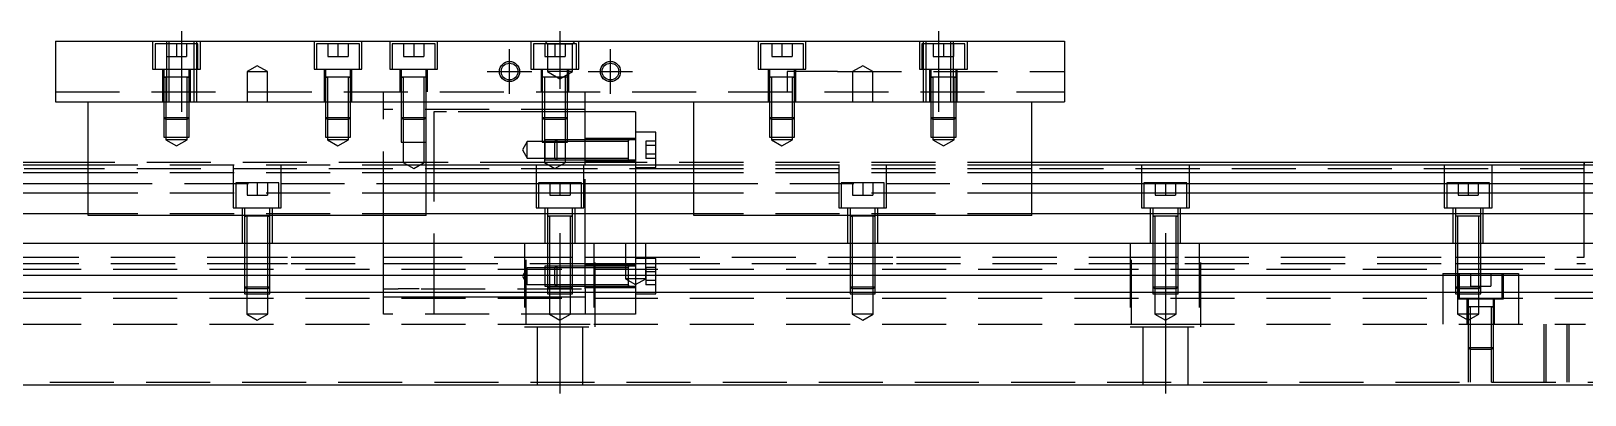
# Model space of a CAD drawing. Extents: x -20 to 741, y -278 to 102.
# Drawn here: x 155.2 to 463.1, y -234.8 to -162.8 of the extents above; entities that cross this region are included whole.
import ezdxf

# ---------------------------------------------------------------- set-up
doc = ezdxf.new("R2010")
doc.units = 0
doc.linetypes.add('CENTER', pattern=[50.8, 31.75, -6.35, 6.35, -6.35])
doc.linetypes.add('DASHED', pattern=[19.05, 12.7, -6.35])
doc.layers.get('0').update_dxf_attribs({"linetype": 'CONTINUOUS'})
doc.layers.add('CENTER', color=1, linetype='CENTER')

msp = doc.modelspace()

# ---------------------------------------------------------------- linework, layer by layer
at = {"color": 7, "linetype": 'CONTINUOUS'}
for p, q in [((160, -164.77), (160, -176.77)), ((160, -164.77), (360, -164.77)), ((360, -164.77), (360, -176.77)), ((160, -176.77), (360, -176.77)), ((166.5, -199.27), (166.5, -176.77)), ((233.5, -199.27), (233.5, -176.77)), ((265, -189.27), (265, -176.77)), ((286.5, -199.27), (286.5, -176.77)), ((353.5, -199.27), (353.5, -176.77)), ((275, -178.77), (265, -178.77)), ((275, -178.77), (275, -189.27)), ((279, -182.77), (275, -182.77)), ((279, -189.27), (279, -182.77)), ((166.5, -189.27), (0, -189.27)), ((166.5, -190.809608), (0, -190.809608)), ((166.5, -188.77), (28, -188.77)), ((286.5, -189.27), (233.5, -189.27)), ((286.5, -190.809608), (233.5, -190.809608)), ((463, -188.77), (353.5, -188.77)), ((520, -189.27), (353.5, -189.27)), ((520, -190.809608), (353.5, -190.809608)), ((463, -188.77), (462.995, -188.77)), ((463, -188.769994), (463, -189.27)), ((463, -188.770502), (463, -188.77)), ((472, -188.77), (463, -188.77)), ((463.005, -188.77), (463, -188.77)), ((463, -189.267168), (463, -188.770502)), ((0, -192.930392), (166.5, -192.930392)), ((233.5, -192.930392), (286.5, -192.930392)), ((353.5, -192.930392), (520, -192.930392)), ((166.5, -194.840532), (0, -194.840532)), ((286.5, -194.840532), (233.5, -194.840532)), ((520, -194.840532), (353.5, -194.840532)), ((166.5, -198.951934), (0, -198.951934)), ((233.5, -199.27), (166.5, -199.27)), ((286.5, -198.951934), (233.5, -198.951934)), ((353.5, -199.27), (286.5, -199.27)), ((520, -198.951934), (353.5, -198.951934)), ((0, -204.77), (520, -204.77)), ((273.6, -209.62), (273.6, -209.269994)), ((0, -211.07), (520, -211.07)), ((0, -214.47), (520, -214.47)), ((273.6, -213.270006), (273.6, -212.92)), ((0, -232.77), (520, -232.77))]:
    msp.add_line(p, q, dxfattribs=at)
at = {"color": 3, "linetype": 'DASHED'}
for p, q in [((179.25, -164.77), (179.25, -170.27)), ((188.25, -165.27), (179.75, -165.27)), ((179.75, -165.27), (179.75, -170.27)), ((182, -165.27), (182, -167.77)), ((182.000006, -164.77), (182.000006, -176.77)), ((182.5, -164.77), (182.5, -176.77)), ((184, -165.27), (184, -167.77)), ((186, -165.27), (186, -167.77)), ((187.5, -176.77), (187.5, -164.77)), ((187.999994, -176.77), (187.999994, -164.77)), ((188.25, -170.27), (188.25, -165.27)), ((188.75, -170.27), (188.75, -164.77)), ((211.25, -164.77), (211.25, -170.27)), ((220.25, -165.27), (211.75, -165.27)), ((211.75, -165.27), (211.75, -170.27)), ((214, -165.27), (214, -167.77)), ((216, -165.27), (216, -167.77)), ((218, -165.27), (218, -167.77)), ((220.25, -170.27), (220.25, -165.27)), ((220.75, -170.27), (220.75, -164.77)), ((226.25, -164.77), (226.25, -170.27)), ((235.25, -165.27), (226.75, -165.27)), ((226.75, -165.27), (226.75, -170.27)), ((229, -165.27), (229, -167.77)), ((231, -165.27), (231, -167.77)), ((233, -165.27), (233, -167.77)), ((235.25, -170.27), (235.25, -165.27)), ((235.75, -170.27), (235.75, -164.77)), ((254.25, -164.77), (254.25, -170.27)), ((263.25, -165.27), (254.75, -165.27)), ((254.75, -165.27), (254.75, -170.27)), ((257.5, -165.27), (257, -164.77)), ((257, -165.27), (257, -167.77)), ((257.5, -165.27), (257.5, -170.77)), ((257.5, -165.27), (262.5, -165.27)), ((259, -165.27), (259, -167.77)), ((261, -165.27), (261, -167.77)), ((262.5, -165.27), (263, -164.77)), ((262.5, -170.77), (262.5, -165.27)), ((263.25, -170.27), (263.25, -165.27)), ((263.75, -170.27), (263.75, -164.77)), ((299.25, -164.77), (299.25, -170.27)), ((308.25, -165.27), (299.75, -165.27)), ((299.75, -165.27), (299.75, -170.27)), ((302, -165.27), (302, -167.77)), ((304, -165.27), (304, -167.77)), ((306, -165.27), (306, -167.77)), ((308.25, -170.27), (308.25, -165.27)), ((308.75, -170.27), (308.75, -164.77)), ((331.25, -164.77), (331.25, -170.27)), ((340.25, -165.27), (331.75, -165.27)), ((331.75, -165.27), (331.75, -170.27)), ((332.000006, -164.77), (332.000006, -176.77)), ((332.5, -164.77), (332.5, -176.77)), ((334, -165.27), (334, -167.77)), ((336, -165.27), (336, -167.77)), ((337.5, -176.77), (337.5, -164.77)), ((337.999994, -176.77), (337.999994, -164.77)), ((338, -165.27), (338, -167.77)), ((340.25, -170.27), (340.25, -165.27)), ((340.75, -170.27), (340.75, -164.77)), ((182, -167.77), (184, -167.77)), ((184, -167.77), (186, -167.77)), ((214, -167.77), (216, -167.77)), ((216, -167.77), (218, -167.77)), ((229, -167.77), (231, -167.77)), ((231, -167.77), (233, -167.77)), ((257, -167.77), (259, -167.77)), ((259, -167.77), (261, -167.77)), ((302, -167.77), (304, -167.77)), ((304, -167.77), (306, -167.77)), ((334, -167.77), (336, -167.77)), ((336, -167.77), (338, -167.77)), ((179.25, -170.27), (188.75, -170.27)), ((181.25, -170.27), (181.25, -176.77)), ((181.5, -170.27), (181.5, -171.87)), ((181.5, -171.865), (181.5, -171.87)), ((181.5, -171.87), (181.757448, -171.87)), ((181.757468, -171.87), (181.5, -171.87)), ((181.5, -171.87), (181.5, -176.76998)), ((181.5, -171.87), (181.5, -171.875)), ((186.242552, -171.87), (181.757468, -171.87)), ((181.9, -171.87), (181.9, -176.76998)), ((186.1, -176.76998), (186.1, -171.87)), ((186.5, -171.87), (186.242552, -171.87)), ((186.242602, -171.87), (186.5, -171.87)), ((186.5, -171.87), (186.5, -170.27)), ((186.5, -171.87), (186.5, -171.865)), ((186.5, -176.76998), (186.5, -171.87)), ((186.5, -171.875), (186.5, -171.87)), ((186.75, -176.77), (186.75, -170.27)), ((200, -169.6153), (198, -170.77)), ((198, -170.77), (200, -170.77)), ((198, -170.77), (198, -176.77)), ((202, -170.77), (200, -169.6153)), ((200, -170.77), (202, -170.77)), ((202, -176.77), (202, -170.77)), ((211.25, -170.27), (220.75, -170.27)), ((213.25, -170.27), (213.25, -176.77)), ((213.5, -170.27), (213.5, -171.87)), ((213.5, -171.865), (213.5, -171.87)), ((213.5, -171.87), (213.757448, -171.87)), ((213.757468, -171.87), (213.5, -171.87)), ((213.5, -171.87), (213.5, -176.76998)), ((213.5, -171.87), (213.5, -171.875)), ((218.242552, -171.87), (213.757468, -171.87)), ((213.9, -171.87), (213.9, -176.76998)), ((218.1, -176.76998), (218.1, -171.87)), ((218.5, -171.87), (218.242552, -171.87)), ((218.242602, -171.87), (218.5, -171.87)), ((218.5, -171.87), (218.5, -170.27)), ((218.5, -171.87), (218.5, -171.865)), ((218.5, -176.76998), (218.5, -171.87)), ((218.5, -171.875), (218.5, -171.87)), ((218.75, -176.77), (218.75, -170.27)), ((226.25, -170.27), (235.75, -170.27)), ((228.25, -170.27), (228.25, -174.77)), ((228.5, -170.27), (228.5, -171.87)), ((228.5, -171.865), (228.5, -171.87)), ((228.5, -171.87), (228.757448, -171.87)), ((228.757468, -171.87), (228.5, -171.87)), ((228.5, -171.87), (228.5, -171.875)), ((228.5, -171.87), (228.5, -174.76998)), ((233.5, -171.87), (228.757468, -171.87)), ((228.9, -171.87), (228.9, -174.76998)), ((233.1, -174.76998), (233.1, -171.87)), ((233.5, -171.87), (233.5, -170.27)), ((233.5, -171.87), (233.5, -171.865)), ((233.5, -171.875), (233.5, -171.87)), ((233.5, -174.76998), (233.5, -171.87)), ((233.75, -174.77), (233.75, -170.27)), ((254.25, -170.27), (263.75, -170.27)), ((256.25, -170.27), (256.25, -174.77)), ((256.5, -170.27), (256.5, -171.87)), ((256.5, -171.865), (256.5, -171.87)), ((256.757468, -171.87), (256.5, -171.87)), ((256.5, -171.87), (256.5, -171.875)), ((256.5, -171.87), (256.5, -174.76998)), ((261.242552, -171.87), (256.757468, -171.87)), ((256.9, -171.87), (256.9, -174.76998)), ((262.5, -170.77), (257.5, -170.77)), ((257.5, -170.77), (260, -172.213376)), ((260, -172.213376), (262.5, -170.77)), ((261.1, -174.76998), (261.1, -171.87)), ((261.5, -171.87), (261.242552, -171.87)), ((261.5, -171.87), (261.5, -170.27)), ((261.5, -171.87), (261.5, -171.865)), ((261.5, -171.875), (261.5, -171.87)), ((261.5, -174.76998), (261.5, -171.87)), ((261.75, -174.77), (261.75, -170.27)), ((299.25, -170.27), (308.75, -170.27)), ((301.25, -170.27), (301.25, -176.77)), ((301.5, -170.27), (301.5, -171.87)), ((301.5, -171.865), (301.5, -171.87)), ((301.5, -171.87), (301.757448, -171.87)), ((301.757468, -171.87), (301.5, -171.87)), ((301.5, -171.87), (301.5, -171.875)), ((301.5, -171.87), (301.5, -176.76998)), ((306.242552, -171.87), (301.757468, -171.87)), ((301.9, -171.87), (301.9, -176.76998)), ((305, -170.77), (305, -174.77)), ((315, -170.77), (305, -170.77)), ((306.1, -176.76998), (306.1, -171.87)), ((306.5, -171.87), (306.242552, -171.87)), ((306.242602, -171.87), (306.5, -171.87)), ((306.5, -171.87), (306.5, -170.27)), ((306.5, -171.87), (306.5, -171.865)), ((306.5, -171.875), (306.5, -171.87)), ((306.5, -176.76998), (306.5, -171.87)), ((306.75, -176.77), (306.75, -170.27)), ((315, -170.77), (360, -170.77)), ((320, -169.6153), (318, -170.77)), ((318, -170.77), (320, -170.77)), ((318, -170.77), (318, -176.77)), ((322, -170.77), (320, -169.6153)), ((320, -170.77), (322, -170.77)), ((322, -176.77), (322, -170.77)), ((331.25, -170.27), (340.75, -170.27)), ((333.25, -170.27), (333.25, -176.77)), ((333.5, -170.27), (333.5, -171.87)), ((333.5, -171.865), (333.5, -171.87)), ((333.5, -171.87), (333.757448, -171.87)), ((333.757468, -171.87), (333.5, -171.87)), ((333.5, -171.87), (333.5, -171.875)), ((333.5, -171.87), (333.5, -176.76998)), ((338.242552, -171.87), (333.757468, -171.87)), ((333.9, -171.87), (333.9, -176.76998)), ((338.1, -176.76998), (338.1, -171.87)), ((338.5, -171.87), (338.242552, -171.87)), ((338.242602, -171.87), (338.5, -171.87)), ((338.5, -171.87), (338.5, -170.27)), ((338.5, -171.87), (338.5, -171.865)), ((338.5, -171.875), (338.5, -171.87)), ((338.5, -176.76998), (338.5, -171.87)), ((338.75, -176.77), (338.75, -170.27)), ((160, -174.77), (360, -174.77)), ((225, -176.77), (225, -174.77)), ((228.5, -174.77), (228.5, -176.77)), ((228.500006, -174.77), (228.500006, -176.77)), ((228.9, -174.77), (228.9, -176.77)), ((233.1, -176.77), (233.1, -174.77)), ((233.499994, -176.77), (233.499994, -174.77)), ((233.5, -176.77), (233.5, -174.77)), ((256.5, -174.77), (256.5, -176.77)), ((256.500006, -174.77), (256.500006, -176.77)), ((256.9, -174.77), (256.9, -176.77)), ((261.1, -176.77), (261.1, -174.77)), ((261.499994, -176.77), (261.499994, -174.77)), ((261.5, -176.77), (261.5, -174.77)), ((265, -176.77), (265, -174.77)), ((181.5, -176.77), (181.5, -179.87)), ((181.500006, -176.77), (181.500006, -179.870006)), ((181.9, -176.77), (181.9, -180.27)), ((186.1, -180.27), (186.1, -176.77)), ((186.499994, -179.870006), (186.499994, -176.77)), ((186.5, -179.87), (186.5, -176.77)), ((213.5, -176.77), (213.5, -179.87)), ((213.500006, -176.77), (213.500006, -179.870006)), ((213.9, -176.77), (213.9, -180.27)), ((218.1, -180.27), (218.1, -176.77)), ((218.499994, -179.870006), (218.499994, -176.77)), ((218.5, -179.87), (218.5, -176.77)), ((225, -199.27), (225, -176.77)), ((265, -178.27), (225, -178.27)), ((228.5, -176.77), (228.5, -179.87)), ((228.500006, -176.77), (228.500006, -179.870006)), ((228.9, -176.77), (228.9, -180.27)), ((233.1, -180.27), (233.1, -176.77)), ((233.499994, -179.870006), (233.499994, -176.77)), ((233.5, -179.87), (233.5, -176.77)), ((256.5, -176.77), (256.5, -179.87)), ((256.500006, -176.77), (256.500006, -179.870006)), ((256.9, -176.77), (256.9, -180.27)), ((261.1, -180.27), (261.1, -176.77)), ((261.499994, -179.870006), (261.499994, -176.77)), ((261.5, -179.87), (261.5, -176.77)), ((301.5, -176.77), (301.5, -179.87)), ((301.500006, -176.77), (301.500006, -179.870006)), ((301.9, -176.77), (301.9, -180.27)), ((306.1, -180.27), (306.1, -176.77)), ((306.499994, -179.870006), (306.499994, -176.77)), ((306.5, -179.87), (306.5, -176.77)), ((333.5, -176.77), (333.5, -179.87)), ((333.500006, -176.77), (333.500006, -179.870006)), ((333.9, -176.77), (333.9, -180.27)), ((338.1, -180.27), (338.1, -176.77)), ((338.499994, -179.870006), (338.499994, -176.77)), ((338.5, -179.87), (338.5, -176.77)), ((181.5, -179.87), (186.5, -179.87)), ((181.5, -179.87), (181.9, -180.27)), ((181.500006, -179.87002), (181.500006, -183.77)), ((186.1, -180.27), (181.9, -180.27)), ((181.9, -180.27002), (181.9, -183.77)), ((186.1, -180.27), (186.5, -179.87)), ((186.1, -183.77), (186.1, -180.27002)), ((186.499994, -183.77), (186.499994, -179.87002)), ((213.5, -179.87), (218.5, -179.87)), ((213.5, -179.87), (213.9, -180.27)), ((213.500006, -179.87002), (213.500006, -183.77)), ((218.1, -180.27), (213.9, -180.27)), ((213.9, -180.27002), (213.9, -183.77)), ((218.1, -180.27), (218.5, -179.87)), ((218.1, -183.77), (218.1, -180.27002)), ((218.499994, -183.77), (218.499994, -179.87002)), ((228.5, -179.87), (233.499994, -179.87)), ((228.5, -179.87), (228.9, -180.27)), ((228.500006, -179.87002), (228.500006, -184.77)), ((233.1, -180.27), (228.9, -180.27)), ((228.9, -180.27002), (228.9, -184.77)), ((232.9, -180.27), (232.500006, -180.27)), ((233.1, -180.27), (233.5, -179.87)), ((233.1, -184.77), (233.1, -180.27002)), ((233.499994, -180.27), (233.499994, -179.87002)), ((233.499994, -183.77), (233.499994, -180.27)), ((235, -178.77), (235, -180.27)), ((237.1, -178.77), (235, -178.77)), ((235, -180.27), (235, -183.77)), ((237.5, -178.77), (237.1, -178.77)), ((252.5, -178.77), (237.5, -178.77)), ((256.5, -178.77), (252.5, -178.77)), ((256.9, -178.77), (256.5, -178.77)), ((256.5, -179.87), (261.5, -179.87)), ((256.5, -179.87), (256.9, -180.27)), ((256.500006, -179.87002), (256.500006, -184.77)), ((261.1, -178.77), (256.9, -178.77)), ((261.1, -180.27), (256.9, -180.27)), ((256.9, -180.27002), (256.9, -184.77)), ((261.5, -178.77), (261.1, -178.77)), ((261.1, -180.27), (261.5, -179.87)), ((261.1, -184.77), (261.1, -180.27002)), ((261.499994, -184.77), (261.499994, -179.87002)), ((265, -178.77), (261.5, -178.77)), ((301.5, -179.87), (306.5, -179.87)), ((301.5, -179.87), (301.9, -180.27)), ((301.500006, -179.87002), (301.500006, -183.77)), ((306.1, -180.27), (301.9, -180.27)), ((301.9, -180.27002), (301.9, -183.77)), ((306.1, -180.27), (306.5, -179.87)), ((306.1, -183.77), (306.1, -180.27002)), ((306.499994, -183.77), (306.499994, -179.87002)), ((333.5, -179.87), (338.5, -179.87)), ((333.5, -179.87), (333.9, -180.27)), ((333.500006, -179.87002), (333.500006, -183.77)), ((338.1, -180.27), (333.9, -180.27)), ((333.9, -180.27002), (333.9, -183.77)), ((338.1, -180.27), (338.5, -179.87)), ((338.1, -183.77), (338.1, -180.27002)), ((338.499994, -183.77), (338.499994, -179.87002)), ((181.500006, -183.77), (186.499994, -183.77)), ((181.9, -183.77), (181.9, -184.27)), ((186.1, -184.27), (181.9, -184.27)), ((181.9, -184.27), (184, -185.482436)), ((184, -185.482436), (186.1, -184.27)), ((186.1, -184.27), (186.1, -183.77)), ((213.500006, -183.77), (218.499994, -183.77)), ((213.9, -183.77), (213.9, -184.27)), ((218.1, -184.27), (213.9, -184.27)), ((213.9, -184.27), (216, -185.482436)), ((216, -185.482436), (218.1, -184.27)), ((218.1, -184.27), (218.1, -183.77)), ((228.500006, -184.77), (233.499994, -184.77)), ((228.9, -184.77), (228.9, -188.77)), ((233.1, -188.77), (233.1, -184.77)), ((233.499994, -184.77), (233.499994, -183.77)), ((235, -183.77), (235, -214.47)), ((253.5, -184.62), (252.547372, -186.27)), ((253.5, -187.92), (253.5, -184.62)), ((257, -184.62), (253.5, -184.62)), ((256.500006, -184.77), (261.499994, -184.77)), ((256.9, -184.77), (256.9, -188.77)), ((257, -184.270006), (257, -188.269994)), ((259.34998, -184.270006), (257, -184.270006)), ((258.99998, -184.62), (257, -184.62)), ((259.35, -184.27), (259, -184.62)), ((259, -187.92), (259, -184.62)), ((265, -184.62), (259, -184.62)), ((259.35, -184.27), (259.35, -188.27)), ((265, -184.27), (259.35, -184.27)), ((265, -184.270006), (259.35, -184.270006)), ((261.1, -188.77), (261.1, -184.77)), ((275, -184.02), (265, -184.02)), ((267.5, -184.27), (265.00002, -184.27)), ((267.5, -184.62), (265.00002, -184.62)), ((273.605, -184.27), (267.5, -184.27)), ((273.6, -184.62), (267.5, -184.62)), ((275, -184.27), (273.595, -184.27)), ((273.6, -184.27), (273.6, -184.486668)), ((273.6, -188.27), (273.6, -184.27)), ((277, -184.53795), (277, -185.403974)), ((279, -184.53795), (277, -184.53795)), ((301.500006, -183.77), (306.499994, -183.77)), ((301.9, -183.77), (301.9, -184.27)), ((306.1, -184.27), (301.9, -184.27)), ((301.9, -184.27), (304, -185.482436)), ((304, -185.482436), (306.1, -184.27)), ((306.1, -184.27), (306.1, -183.77)), ((333.500006, -183.77), (338.499994, -183.77)), ((333.9, -183.77), (333.9, -184.27)), ((338.1, -184.27), (333.9, -184.27)), ((333.9, -184.27), (336, -185.482436)), ((336, -185.482436), (338.1, -184.27)), ((338.1, -184.27), (338.1, -183.77)), ((252.547372, -186.27), (253.5, -187.92)), ((279, -185.403974), (277, -185.403974)), ((277, -185.403974), (277, -187.136026)), ((277, -187.136026), (277, -188.00205)), ((279, -187.136026), (277, -187.136026)), ((166.5, -190.02), (28, -190.02)), ((228.9, -188.77), (166.5, -188.77)), ((233.5, -189.27), (166.5, -189.27)), ((265, -190.02), (166.5, -190.02)), ((233.5, -190.809608), (166.5, -190.809608)), ((195.25, -189.27), (195.25, -197.77)), ((204.75, -197.77), (204.75, -189.27)), ((233.1, -188.77), (228.9, -188.77)), ((228.9, -188.77), (231, -189.982436)), ((231, -189.982436), (233.1, -188.77)), ((234.99998, -188.77), (233.1, -188.77)), ((256.9, -188.77), (235, -188.77)), ((256.9, -188.770002), (235, -188.770006)), ((253.5, -187.92), (257, -187.92)), ((255.25, -189.27), (255.25, -197.77)), ((261.1, -188.77), (256.9, -188.77)), ((256.9, -188.77), (259, -189.982436)), ((257, -187.92), (258.99998, -187.92)), ((257, -188.269994), (259.34998, -188.269994)), ((259, -187.92), (265, -187.92)), ((259, -187.92), (259.35, -188.27)), ((259, -189.982436), (261.1, -188.77)), ((259.35, -188.269994), (265, -188.269994)), ((259.35, -188.27), (265, -188.27)), ((265, -188.77), (261.1, -188.77)), ((265, -188.770006), (261.1, -188.770002)), ((264.75, -197.77), (264.75, -189.27)), ((265, -188.52), (275, -188.52)), ((267.5, -188.77), (265, -188.77)), ((267.5, -188.770006), (265, -188.770006)), ((265, -204.77), (265, -189.27)), ((286.5, -190.02), (265, -190.02)), ((265.00002, -187.92), (267.5, -187.92)), ((265.00002, -188.27), (267.5, -188.27)), ((267.5, -187.92), (273.6, -187.92)), ((267.5, -188.27), (273.605, -188.27)), ((275, -188.77), (267.5, -188.77)), ((275, -188.770006), (267.5, -188.770006)), ((273.595, -188.27), (275, -188.27)), ((275, -189.27), (275, -199.27)), ((275, -189.77), (279, -189.77)), ((353.5, -188.77), (275.00002, -188.77)), ((279, -188.00205), (277, -188.00205)), ((279, -189.77), (279, -189.27)), ((353.5, -189.27), (286.5, -189.27)), ((353.5, -190.02), (286.5, -190.02)), ((353.5, -190.809608), (286.5, -190.809608)), ((315.25, -189.27), (315.25, -197.77)), ((324.75, -197.77), (324.75, -189.27)), ((463, -190.02), (353.5, -190.02)), ((375.25, -189.27), (375.25, -197.77)), ((384.75, -197.77), (384.75, -189.27)), ((435.25, -189.27), (435.25, -197.77)), ((444.75, -197.77), (444.75, -189.27)), ((463, -198.970066), (463, -189.267168)), ((166.5, -192.930392), (233.5, -192.930392)), ((204.25, -192.77), (195.75, -192.77)), ((195.75, -192.77), (195.75, -197.77)), ((198, -192.77), (198, -195.27)), ((200, -192.77), (200, -195.27)), ((202, -192.77), (202, -195.27)), ((204.25, -197.77), (204.25, -192.77)), ((264.25, -192.77), (255.75, -192.77)), ((255.75, -192.77), (255.75, -197.77)), ((258, -192.77), (258, -195.27)), ((260, -192.77), (260, -195.27)), ((262, -192.77), (262, -195.27)), ((264.25, -197.77), (264.25, -192.77)), ((286.5, -192.930392), (353.5, -192.930392)), ((324.25, -192.77), (315.75, -192.77)), ((315.75, -192.77), (315.75, -197.77)), ((318, -192.77), (318, -195.27)), ((320, -192.77), (320, -195.27)), ((322, -192.77), (322, -195.27)), ((324.25, -197.77), (324.25, -192.77)), ((384.25, -192.77), (375.75, -192.77)), ((375.75, -192.77), (375.75, -197.77)), ((378, -192.77), (378, -195.27)), ((380, -192.77), (380, -195.27)), ((382, -192.77), (382, -195.27)), ((384.25, -197.77), (384.25, -192.77)), ((444.25, -192.77), (435.75, -192.77)), ((435.75, -192.77), (435.75, -197.77)), ((438, -192.77), (438, -195.27)), ((440, -192.77), (440, -195.27)), ((442, -192.77), (442, -195.27)), ((444.25, -197.77), (444.25, -192.77)), ((233.5, -194.840532), (166.5, -194.840532)), ((198, -195.27), (200, -195.27)), ((200, -195.27), (202, -195.27)), ((258, -195.27), (260, -195.27)), ((260, -195.27), (262, -195.27)), ((353.5, -194.840532), (286.5, -194.840532)), ((318, -195.27), (320, -195.27)), ((320, -195.27), (322, -195.27)), ((378, -195.27), (380, -195.27)), ((380, -195.27), (382, -195.27)), ((438, -195.27), (440, -195.27)), ((440, -195.27), (442, -195.27)), ((233.5, -198.951934), (166.5, -198.951934)), ((195.25, -197.77), (204.75, -197.77)), ((197, -197.77), (197, -204.77)), ((197.5, -197.77), (197.5, -199.37)), ((197.5, -199.365), (197.5, -199.37)), ((197.5, -199.37), (197.757448, -199.37)), ((197.757468, -199.37), (197.5, -199.37)), ((197.5, -199.37), (197.5, -199.375)), ((197.5, -199.37), (197.5, -204.76998)), ((202.242552, -199.37), (197.757468, -199.37)), ((197.9, -199.37), (197.9, -204.76998)), ((202.1, -204.76998), (202.1, -199.37)), ((202.5, -199.37), (202.242552, -199.37)), ((202.242602, -199.37), (202.5, -199.37)), ((202.5, -199.37), (202.5, -197.77)), ((202.5, -199.37), (202.5, -199.365)), ((202.5, -199.375), (202.5, -199.37)), ((202.5, -204.76998), (202.5, -199.37)), ((203, -204.77), (203, -197.77)), ((225, -204.77), (225, -199.27)), ((255.25, -197.77), (264.75, -197.77)), ((257, -197.77), (257, -204.77)), ((257.5, -197.77), (257.5, -199.37)), ((257.5, -199.365), (257.5, -199.37)), ((257.5, -199.37), (257.757448, -199.37)), ((257.757468, -199.37), (257.5, -199.37)), ((257.5, -199.37), (257.5, -199.375)), ((257.5, -199.37), (257.5, -204.76998)), ((262.242552, -199.37), (257.757468, -199.37)), ((257.9, -199.37), (257.9, -204.76998)), ((262.1, -204.76998), (262.1, -199.37)), ((262.5, -199.37), (262.242552, -199.37)), ((262.242602, -199.37), (262.5, -199.37)), ((262.5, -199.37), (262.5, -197.77)), ((262.5, -199.37), (262.5, -199.365)), ((262.5, -199.375), (262.5, -199.37)), ((262.5, -204.76998), (262.5, -199.37)), ((263, -204.77), (263, -197.77)), ((275, -199.27), (275, -204.77)), ((353.5, -198.951934), (286.5, -198.951934)), ((315.25, -197.77), (324.75, -197.77)), ((317, -197.77), (317, -204.77)), ((317.5, -197.77), (317.5, -199.37)), ((317.5, -199.365), (317.5, -199.37)), ((317.5, -199.37), (317.757448, -199.37)), ((317.757468, -199.37), (317.5, -199.37)), ((317.5, -199.37), (317.5, -199.375)), ((317.5, -199.37), (317.5, -204.76998)), ((322.242552, -199.37), (317.757468, -199.37)), ((317.9, -199.37), (317.9, -204.76998)), ((322.1, -204.76998), (322.1, -199.37)), ((322.5, -199.37), (322.242552, -199.37)), ((322.242602, -199.37), (322.5, -199.37)), ((322.5, -199.37), (322.5, -197.77)), ((322.5, -199.37), (322.5, -199.365)), ((322.5, -199.375), (322.5, -199.37)), ((322.5, -204.76998), (322.5, -199.37)), ((323, -204.77), (323, -197.77)), ((375.25, -197.77), (384.75, -197.77)), ((377, -197.77), (377, -204.77)), ((377.5, -197.77), (377.5, -199.37)), ((377.5, -199.365), (377.5, -199.37)), ((377.5, -199.37), (377.757448, -199.37)), ((377.757468, -199.37), (377.5, -199.37)), ((377.5, -199.37), (377.5, -199.375)), ((377.5, -199.37), (377.5, -204.76998)), ((382.242552, -199.37), (377.757468, -199.37)), ((377.9, -199.37), (377.9, -204.76998)), ((382.1, -204.76998), (382.1, -199.37)), ((382.5, -199.37), (382.242552, -199.37)), ((382.242602, -199.37), (382.5, -199.37)), ((382.5, -199.37), (382.5, -197.77)), ((382.5, -199.37), (382.5, -199.365)), ((382.5, -199.375), (382.5, -199.37)), ((382.5, -204.76998), (382.5, -199.37)), ((383, -204.77), (383, -197.77)), ((435.25, -197.77), (444.75, -197.77)), ((437, -197.77), (437, -204.77)), ((437.5, -197.77), (437.5, -199.37)), ((437.5, -199.365), (437.5, -199.37)), ((437.757468, -199.37), (437.5, -199.37)), ((437.5, -199.37), (437.5, -204.76998)), ((437.5, -199.37), (437.5, -199.375)), ((442.242552, -199.37), (437.757468, -199.37)), ((437.9, -199.37), (437.9, -204.76998)), ((442.1, -204.76998), (442.1, -199.37)), ((442.5, -199.37), (442.242552, -199.37)), ((442.5, -199.37), (442.5, -197.77)), ((442.5, -199.37), (442.5, -199.365)), ((442.5, -204.76998), (442.5, -199.37)), ((442.5, -199.375), (442.5, -199.37)), ((443, -204.77), (443, -197.77)), ((463, -207.52), (463, -198.970066)), ((197.5, -204.77), (197.5, -211.07)), ((197.500006, -204.77), (197.500006, -211.07)), ((197.9, -204.77), (197.9, -211.07)), ((202.1, -211.07), (202.1, -204.77)), ((202.499994, -211.07), (202.499994, -204.77)), ((202.5, -211.07), (202.5, -204.77)), ((225, -211.07), (225, -204.77)), ((253, -204.77), (253, -221.27)), ((253.291796, -220.77), (253.291796, -204.77)), ((257.5, -204.77), (257.5, -211.07)), ((257.500006, -204.77), (257.500006, -211.07)), ((257.9, -204.77), (257.9, -211.07)), ((262.1, -211.07), (262.1, -204.77)), ((262.499994, -211.07), (262.499994, -204.77)), ((262.5, -211.07), (262.5, -204.77)), ((265, -211.07), (265, -204.77)), ((266.708204, -204.77), (266.708204, -220.77)), ((267, -221.27), (267, -204.77)), ((273, -204.77), (273, -211.77)), ((275, -204.77), (275, -211.07)), ((277, -211.77), (277, -204.77)), ((317.5, -204.77), (317.5, -211.07)), ((317.500006, -204.77), (317.500006, -211.07)), ((317.9, -204.77), (317.9, -211.07)), ((322.1, -211.07), (322.1, -204.77)), ((322.499994, -211.07), (322.499994, -204.77)), ((322.5, -211.07), (322.5, -204.77)), ((373, -204.77), (373, -221.27)), ((373.291796, -220.77), (373.291796, -204.77)), ((377.5, -204.77), (377.5, -211.07)), ((377.500006, -204.77), (377.500006, -211.07)), ((377.9, -204.77), (377.9, -211.07)), ((382.1, -211.07), (382.1, -204.77)), ((382.499994, -211.07), (382.499994, -204.77)), ((382.5, -211.07), (382.5, -204.77)), ((386.708204, -204.77), (386.708204, -220.77)), ((387, -221.27), (387, -204.77)), ((437.5, -204.77), (437.5, -211.07)), ((437.500006, -204.77), (437.500006, -211.07)), ((437.9, -204.77), (437.9, -211.07)), ((442.1, -211.07), (442.1, -204.77)), ((442.499994, -211.07), (442.499994, -204.77)), ((442.5, -211.07), (442.5, -204.77)), ((56.708204, -207.52), (193.291796, -207.52)), ((56.708204, -208.77), (193.291796, -208.77)), ((193.291796, -207.52), (206.708204, -207.52)), ((193.291796, -208.77), (206.708204, -208.77)), ((197.5, -207.52), (197.9, -207.52)), ((197.5, -208.77), (197.9, -208.77)), ((197.9, -207.52), (202.1, -207.52)), ((197.9, -208.77), (202.1, -208.77)), ((202.1, -207.52), (202.5, -207.52)), ((202.1, -208.77), (202.5, -208.77)), ((206.708204, -207.52), (225, -207.52)), ((206.708204, -208.77), (225, -208.77)), ((225, -207.52), (227.5, -207.52)), ((225, -208.77), (227.5, -208.77)), ((227.5, -207.52), (227.9, -207.52)), ((227.5, -208.77), (227.9, -208.77)), ((227.9, -207.52), (265, -207.52)), ((227.9, -208.77), (234.99998, -208.77)), ((235, -208.769994), (265, -208.769994)), ((235, -208.77), (265, -208.77)), ((257, -209.270006), (257, -213.269994)), ((259.34998, -209.270006), (257, -209.270006)), ((257.5, -207.52), (257.9, -207.52)), ((257.5, -208.77), (257.9, -208.77)), ((257.9, -207.52), (262.1, -207.52)), ((257.9, -208.77), (262.1, -208.77)), ((259.35, -209.27), (259, -209.62)), ((259.35, -209.27), (259.35, -213.27)), ((265, -209.27), (259.35, -209.27)), ((265, -209.270006), (259.35, -209.270006)), ((262.1, -207.52), (262.5, -207.52)), ((262.1, -208.77), (262.5, -208.77)), ((265, -207.52), (275, -207.52)), ((265, -208.769994), (275, -208.769994)), ((265, -208.77), (275, -208.77)), ((275, -209.02), (265, -209.02)), ((273.605, -209.27), (265.00002, -209.27)), ((275, -209.27), (273.595, -209.27)), ((273.6, -209.27), (273.6, -209.486668)), ((273.6, -209.486708), (273.6, -209.27)), ((273.6, -209.27), (273.6, -209.486668)), ((273.6, -209.486708), (273.6, -209.27)), ((275, -207.52), (313.291796, -207.52)), ((279, -207.77), (275, -207.77)), ((275.00002, -208.77), (279, -208.77)), ((279, -211.07), (279, -207.77)), ((279, -208.77), (313.291796, -208.77)), ((313.291796, -207.52), (326.708204, -207.52)), ((313.291796, -208.77), (326.708204, -208.77)), ((317.5, -207.52), (317.9, -207.52)), ((317.5, -208.77), (317.9, -208.77)), ((317.9, -207.52), (322.1, -207.52)), ((317.9, -208.77), (322.1, -208.77)), ((322.1, -207.52), (322.5, -207.52)), ((322.1, -208.77), (322.5, -208.77)), ((326.708204, -207.52), (437.5, -207.52)), ((326.708204, -208.77), (437.5, -208.77)), ((377.5, -207.52), (377.9, -207.52)), ((377.5, -208.77), (377.9, -208.77)), ((377.9, -207.52), (382.1, -207.52)), ((377.9, -208.77), (382.1, -208.77)), ((382.1, -207.52), (382.5, -207.52)), ((382.1, -208.77), (382.5, -208.77)), ((437.5, -207.52), (437.9, -207.52)), ((437.5, -208.77), (437.9, -208.77)), ((437.9, -207.52), (442.1, -207.52)), ((437.9, -208.77), (442.1, -208.77)), ((442.1, -207.52), (442.5, -207.52)), ((442.1, -208.77), (442.5, -208.77)), ((442.5, -207.52), (463, -207.52)), ((442.5, -208.77), (463.005, -208.77)), ((462.995, -208.77), (463.291796, -208.77)), ((0, -209.92), (520, -209.92)), ((197.5, -211.07), (197.5, -213.37)), ((197.500006, -211.07), (197.500006, -213.370006)), ((197.9, -211.07), (197.9, -213.77)), ((202.1, -213.77), (202.1, -211.07)), ((202.499994, -213.370006), (202.499994, -211.07)), ((202.5, -213.37), (202.5, -211.07)), ((225, -213.77), (225, -211.07)), ((253.5, -209.62), (252.547372, -211.27)), ((252.547372, -211.27), (253.5, -212.92)), ((253.5, -212.92), (253.5, -209.62)), ((257, -209.62), (253.5, -209.62)), ((258.99998, -209.62), (257, -209.62)), ((257.5, -211.07), (257.5, -213.37)), ((257.500006, -211.07), (257.500006, -213.370006)), ((257.9, -211.07), (257.9, -213.77)), ((259, -212.92), (259, -209.62)), ((265, -209.62), (259, -209.62)), ((262.1, -213.77), (262.1, -211.07)), ((262.499994, -213.370006), (262.499994, -211.07)), ((262.5, -213.37), (262.5, -211.07)), ((265, -213.77), (265, -211.07)), ((273.6, -209.62), (265.00002, -209.62)), ((277, -211.77), (273, -211.77)), ((273, -211.77), (275, -212.9247)), ((273.6, -211.06999), (273.6, -209.486708)), ((273.6, -213.053332), (273.6, -211.06999)), ((275, -211.07), (275, -214.47)), ((275, -212.9247), (277, -211.77)), ((277, -209.53795), (277, -210.403974)), ((279, -209.53795), (277, -209.53795)), ((279, -210.403974), (277, -210.403974)), ((277, -210.403974), (277, -212.136026)), ((279, -212.136026), (277, -212.136026)), ((277, -212.136026), (277, -213.00205)), ((279, -214.47), (279, -211.07)), ((317.5, -211.07), (317.5, -213.37)), ((317.500006, -211.07), (317.500006, -213.370006)), ((317.9, -211.07), (317.9, -213.77)), ((322.1, -213.77), (322.1, -211.07)), ((322.499994, -213.370006), (322.499994, -211.07)), ((322.5, -213.37), (322.5, -211.07)), ((377.5, -211.07), (377.5, -213.37)), ((377.500006, -211.07), (377.500006, -213.370006)), ((377.9, -211.07), (377.9, -213.77)), ((382.1, -213.77), (382.1, -211.07)), ((382.499994, -213.370006), (382.499994, -211.07)), ((382.5, -213.37), (382.5, -211.07)), ((435, -210.77), (437.5, -210.77)), ((435, -210.77), (435, -211.07)), ((435, -211.07), (435, -214.47)), ((437.5, -210.77), (437.9, -210.77)), ((437.5, -211.07), (437.5, -213.37)), ((437.500006, -211.07), (437.500006, -213.370006)), ((437.9, -210.77), (442.1, -210.77)), ((437.9, -211.07), (437.9, -213.77)), ((438, -210.77), (438, -215.77)), ((438.25, -210.77), (438.25, -211.07)), ((438.25, -211.07), (438.25, -213.77)), ((440.5, -210.77), (440.5, -213.27)), ((442.1, -210.77), (442.5, -210.77)), ((442.1, -213.77), (442.1, -211.07)), ((442.499994, -213.370006), (442.499994, -211.07)), ((442.5, -210.77), (450, -210.77)), ((442.5, -213.37), (442.5, -211.07)), ((444.5, -210.77), (444.5, -213.27)), ((446.75, -211.07), (446.75, -210.77)), ((446.75, -214.47), (446.75, -211.07)), ((447, -215.77), (447, -210.77)), ((450, -210.77), (450, -211.07)), ((450, -211.07), (450, -214.47)), ((197.5, -213.37), (202.5, -213.37)), ((197.5, -213.37), (197.9, -213.77)), ((197.500006, -213.37002), (197.500006, -214.47)), ((197.500006, -214.47), (197.500006, -214.77)), ((197.500006, -214.77), (202.499994, -214.77)), ((202.1, -213.77), (197.9, -213.77)), ((197.9, -213.77002), (197.9, -214.77)), ((197.9, -214.77), (197.9, -218.77)), ((202.1, -213.77), (202.5, -213.37)), ((202.1, -214.77), (202.1, -213.77002)), ((202.1, -218.77), (202.1, -214.77)), ((202.499994, -214.47), (202.499994, -213.37002)), ((202.499994, -214.77), (202.499994, -214.47)), ((225, -213.77), (227.500006, -213.77)), ((225, -214.47), (225, -213.77)), ((225, -218.77), (225, -214.47)), ((225, -215.39077), (265, -215.39077)), ((225, -215.39077), (235, -215.39077)), ((227.500006, -213.77), (227.9, -213.77)), ((232.1, -213.77), (227.9, -213.77)), ((232.499994, -213.77), (265, -213.77)), ((235, -214.47), (235, -218.77)), ((235, -215.39077), (265, -215.39077)), ((253.5, -212.92), (257, -212.92)), ((257, -212.92), (258.99998, -212.92)), ((257, -213.269994), (259.34998, -213.269994)), ((257.5, -213.37), (262.5, -213.37)), ((257.5, -213.37), (257.9, -213.77)), ((257.500006, -213.37002), (257.500006, -214.47)), ((257.500006, -214.47), (257.500006, -214.77)), ((257.500006, -214.77), (262.499994, -214.77)), ((262.1, -213.77), (257.9, -213.77)), ((257.9, -213.77002), (257.9, -214.77)), ((257.9, -214.77), (257.9, -218.77)), ((259, -212.92), (265, -212.92)), ((259, -212.92), (259.35, -213.27)), ((259.35, -213.269994), (265, -213.269994)), ((259.35, -213.27), (265, -213.27)), ((262.1, -213.77), (262.5, -213.37)), ((262.1, -214.77), (262.1, -213.77002)), ((262.1, -218.77), (262.1, -214.77)), ((262.499994, -214.47), (262.499994, -213.37002)), ((262.499994, -214.77), (262.499994, -214.47)), ((265, -213.52), (275, -213.52)), ((265, -213.77), (265, -214.47)), ((265, -214.47), (265, -218.77)), ((265.00002, -212.92), (273.6, -212.92)), ((265.00002, -213.27), (273.6, -213.27)), ((273.595, -213.27), (273.6, -213.27)), ((273.6, -213.053292), (273.6, -213.27)), ((273.6, -213.27), (273.6, -213.053332)), ((273.6, -213.27), (273.605, -213.27)), ((273.6, -213.27), (275, -213.27)), ((275, -214.47), (275, -218.77)), ((275, -214.77), (279, -214.77)), ((279, -213.00205), (277, -213.00205)), ((279, -214.77), (279, -214.47)), ((317.5, -213.37), (322.5, -213.37)), ((317.5, -213.37), (317.9, -213.77)), ((317.500006, -213.37002), (317.500006, -214.47)), ((317.500006, -214.47), (317.500006, -214.77)), ((317.500006, -214.77), (322.499994, -214.77)), ((322.1, -213.77), (317.9, -213.77)), ((317.9, -213.77002), (317.9, -214.77)), ((317.9, -214.77), (317.9, -218.77)), ((322.1, -213.77), (322.5, -213.37)), ((322.1, -214.77), (322.1, -213.77002)), ((322.1, -218.77), (322.1, -214.77)), ((322.499994, -214.47), (322.499994, -213.37002)), ((322.499994, -214.77), (322.499994, -214.47)), ((377.5, -213.37), (382.5, -213.37)), ((377.5, -213.37), (377.9, -213.77)), ((377.500006, -213.37002), (377.500006, -214.47)), ((377.500006, -214.47), (377.500006, -214.77)), ((377.500006, -214.77), (382.499994, -214.77)), ((382.1, -213.77), (377.9, -213.77)), ((377.9, -213.77002), (377.9, -214.77)), ((377.9, -214.77), (377.9, -218.77)), ((382.1, -213.77), (382.5, -213.37)), ((382.1, -214.77), (382.1, -213.77002)), ((382.1, -218.77), (382.1, -214.77)), ((382.499994, -214.47), (382.499994, -213.37002)), ((382.499994, -214.77), (382.499994, -214.47)), ((435, -214.47), (435, -220.77)), ((437.5, -213.37), (442.5, -213.37)), ((437.5, -213.37), (437.9, -213.77)), ((437.500006, -213.37002), (437.500006, -214.47)), ((437.500006, -214.47), (437.500006, -214.77)), ((437.500006, -214.77), (442.499994, -214.77)), ((442.1, -213.77), (437.9, -213.77)), ((437.9, -213.77002), (437.9, -214.77)), ((437.9, -214.77), (437.9, -218.77)), ((438.25, -213.77), (438.25, -214.47)), ((438.25, -214.47), (438.25, -214.77)), ((438.25, -214.77), (438.25, -215.77)), ((440.5, -213.27), (442.5, -213.27)), ((442.1, -213.77), (442.5, -213.37)), ((442.1, -214.77), (442.1, -213.77002)), ((442.1, -218.77), (442.1, -214.77)), ((442.499994, -214.47), (442.499994, -213.37002)), ((442.499994, -214.77), (442.499994, -214.47)), ((442.5, -213.27), (444.5, -213.27)), ((446.75, -215.77), (446.75, -214.47)), ((450, -214.47), (450, -220.77)), ((0, -215.62), (520, -215.62)), ((438, -215.77), (447, -215.77)), ((439.75, -215.77), (439.75, -220.77)), ((440, -215.77), (440, -217.37)), ((440, -217.365), (440, -217.37)), ((440, -217.37), (440.257448, -217.37)), ((440.257468, -217.37), (440, -217.37)), ((440, -217.37), (440, -220.76998)), ((440, -217.37), (440, -217.375)), ((444.742552, -217.37), (440.257468, -217.37)), ((440.4, -217.37), (440.4, -220.76998)), ((444.6, -220.76998), (444.6, -217.37)), ((445, -217.37), (444.742552, -217.37)), ((444.742602, -217.37), (445, -217.37)), ((445, -217.37), (445, -215.77)), ((445, -217.37), (445, -217.365)), ((445, -220.76998), (445, -217.37)), ((445, -217.375), (445, -217.37)), ((445.25, -220.77), (445.25, -215.77)), ((0, -220.77), (463.291796, -220.77)), ((202.1, -218.77), (197.9, -218.77)), ((197.9, -218.77), (200, -219.982436)), ((200, -219.982436), (202.1, -218.77)), ((265, -218.77), (225, -218.77)), ((253, -221.27), (267, -221.27)), ((253.291796, -220.77), (266.708204, -220.77)), ((255.5, -221.27), (255.5, -232.77)), ((262.1, -218.77), (257.9, -218.77)), ((257.9, -218.77), (260, -219.982436)), ((260, -219.982436), (262.1, -218.77)), ((264.5, -232.77), (264.5, -221.27)), ((275, -218.77), (265, -218.77)), ((322.1, -218.77), (317.9, -218.77)), ((317.9, -218.77), (320, -219.982436)), ((320, -219.982436), (322.1, -218.77)), ((373, -221.27), (387, -221.27)), ((373.291796, -220.77), (386.708204, -220.77)), ((375.5, -221.27), (375.5, -232.77)), ((382.1, -218.77), (377.9, -218.77)), ((377.9, -218.77), (380, -219.982436)), ((380, -219.982436), (382.1, -218.77)), ((384.5, -232.77), (384.5, -221.27)), ((442.1, -218.77), (437.9, -218.77)), ((437.9, -218.77), (440, -219.982436)), ((440, -219.982436), (442.1, -218.77)), ((440, -220.77), (440, -225.37)), ((440.000006, -220.77), (440.000006, -225.370006)), ((440.4, -220.77), (440.4, -225.77)), ((444.6, -225.77), (444.6, -220.77)), ((444.999994, -225.370006), (444.999994, -220.77)), ((445, -225.37), (445, -220.77)), ((455.000006, -220.77), (455.000006, -232.27)), ((455.4, -220.77), (455.4, -232.27)), ((459.6, -232.27), (459.6, -220.77)), ((459.999994, -232.27), (459.999994, -220.77)), ((440, -225.37), (445, -225.37)), ((440, -225.37), (440.4, -225.77)), ((440.000006, -225.37002), (440.000006, -232.27)), ((444.6, -225.77), (440.4, -225.77)), ((440.4, -225.77002), (440.4, -232.27)), ((444.6, -225.77), (445, -225.37)), ((444.6, -232.27), (444.6, -225.77002)), ((444.999994, -232.27), (444.999994, -225.37002)), ((6.499992, -232.27), (520, -232.27))]:
    msp.add_line(p, q, dxfattribs=at)
at = {"color": 3, "linetype": 'CONTINUOUS'}
for centre in [(250, -170.77), (270, -170.77)]:
    msp.add_circle(centre, 2, dxfattribs=at)
at = {"color": 7, "linetype": 'CONTINUOUS'}
for centre in [(250, -170.77), (270, -170.77)]:
    msp.add_circle(centre, 1.65, dxfattribs=at)
at = {"layer": 'CENTER', "color": 1, "linetype": 'CENTER'}
for p, q in [((185, -162.77), (185, -178.77)), ((260, -162.77), (260, -174.213376)), ((335, -162.77), (335, -178.77)), ((250, -175.17), (250, -166.37)), ((270, -175.17), (270, -166.37)), ((245.6, -170.77), (254.4, -170.77)), ((265.6, -170.77), (274.4, -170.77)), ((260, -202.77), (260, -234.77)), ((380, -202.77), (380, -234.77))]:
    msp.add_line(p, q, dxfattribs=at)

doc.saveas('drawing.dxf')
